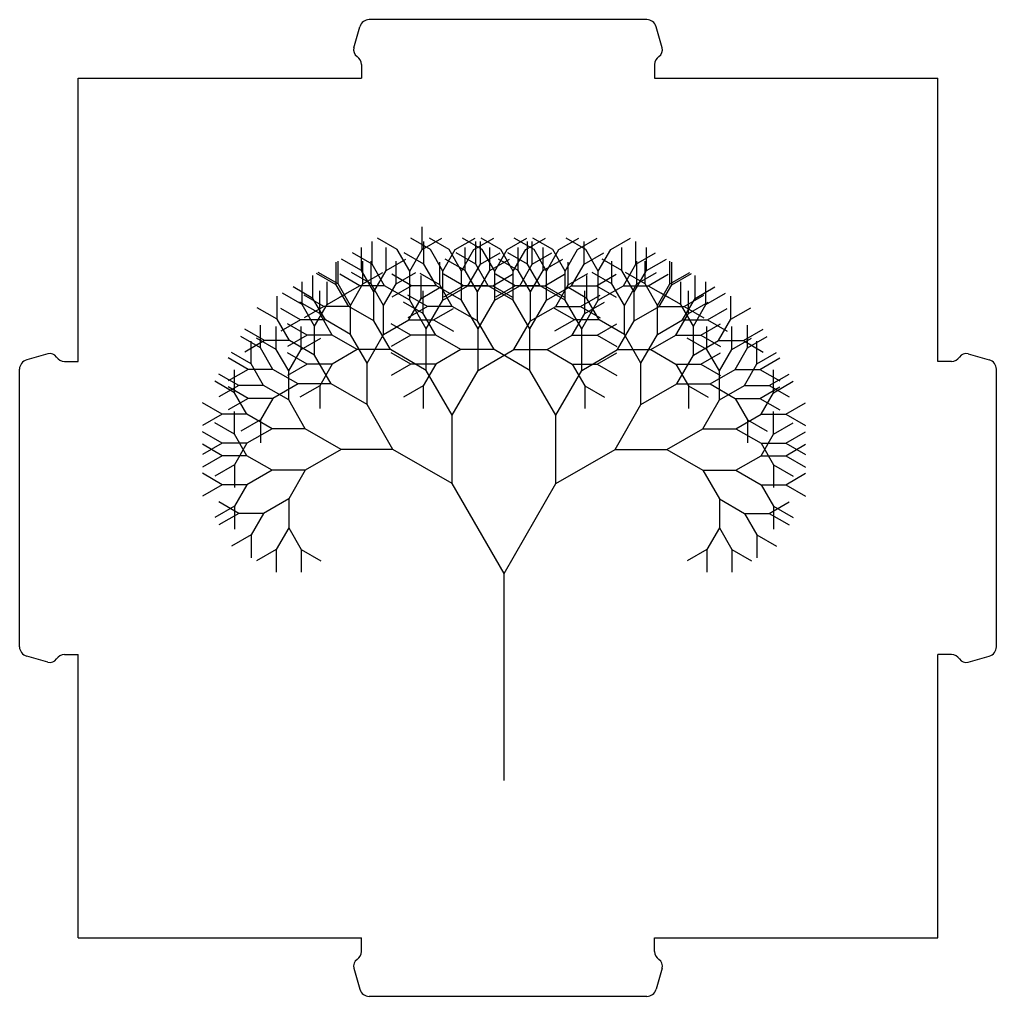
# Model space of a CAD drawing. Extents: x 8 to 213, y -217 to -66.
# Drawn here: x 8.03 to 57.74, y -217.26 to -167.54 of the extents above; entities that cross this region are included whole.
import ezdxf

# ---------------------------------------------------------------- set-up
doc = ezdxf.new("R2010")
doc.units = 0
doc.header["$MEASUREMENT"] = 0

msp = doc.modelspace()

# ---------------------------------------------------------------- linework, layer by layer
for p, q in [((25.045, -168.983), (25.346, -167.906)), ((39.945, -167.542), (25.825, -167.542)), ((40.725, -168.983), (40.423, -167.906)), ((25.428, -169.834), (25.428, -170.525)), ((40.342, -169.834), (40.342, -170.525)), ((11.011, -170.525), (25.428, -170.525)), ((11.011, -184.942), (11.011, -170.525)), ((40.342, -170.525), (54.758, -170.525)), ((54.758, -184.942), (54.758, -170.525)), ((28.516, -179.253, -0.553), (28.516, -178.093, -0.553)), ((25.972, -179.991, -0.553), (25.972, -178.831, -0.553)), ((27.251, -179.253, -0.553), (26.246, -178.673, -0.553)), ((28.938, -179.253, -0.553), (27.933, -178.673, -0.553)), ((28.516, -179.253, -0.553), (29.521, -178.673, -0.553)), ((28.608, -179.991, -0.553), (28.608, -178.831, -0.553)), ((29.887, -179.253, -0.553), (28.882, -178.673, -0.553)), ((30.203, -179.253, -0.553), (31.208, -178.673, -0.553)), ((31.574, -179.253, -0.553), (30.57, -178.673, -0.553)), ((31.153, -179.253, -0.553), (32.157, -178.673, -0.553)), ((31.245, -179.991, -0.553), (31.245, -178.831, -0.553)), ((31.482, -179.991, -0.553), (31.482, -178.831, -0.553)), ((32.524, -179.253, -0.553), (31.519, -178.673, -0.553)), ((32.84, -179.253, -0.553), (33.845, -178.673, -0.553)), ((34.211, -179.253, -0.553), (33.206, -178.673, -0.553)), ((33.789, -179.253, -0.553), (34.794, -178.673, -0.553)), ((33.881, -179.991, -0.553), (33.881, -178.831, -0.553)), ((34.118, -179.991, -0.553), (34.118, -178.831, -0.553)), ((35.16, -179.253, -0.553), (34.155, -178.673, -0.553)), ((35.476, -179.253, -0.553), (36.481, -178.673, -0.553)), ((36.847, -179.253, -0.553), (35.843, -178.673, -0.553)), ((36.425, -179.253, -0.553), (37.43, -178.673, -0.553)), ((36.755, -179.991, -0.553), (36.755, -178.831, -0.553)), ((38.113, -179.253, -0.553), (39.117, -178.673, -0.553)), ((39.391, -179.991, -0.553), (39.391, -178.831, -0.553)), ((25.972, -179.991, -0.553), (24.967, -179.411, -0.553)), ((25.424, -180.308, -0.553), (25.424, -179.148, -0.553)), ((26.69, -180.308, -0.553), (26.69, -179.148, -0.553)), ((27.883, -180.349, -0.553), (27.251, -179.253, -0.553)), ((28.608, -179.991, -0.553), (27.604, -179.411, -0.553)), ((27.883, -180.349, -0.553), (28.516, -179.253, -0.553)), ((29.571, -180.349, -0.553), (28.938, -179.253, -0.553)), ((29.571, -180.349, -0.553), (30.203, -179.253, -0.553)), ((30.52, -180.349, -0.553), (29.887, -179.253, -0.553)), ((31.245, -179.991, -0.553), (30.24, -179.411, -0.553)), ((30.52, -180.349, -0.553), (31.153, -179.253, -0.553)), ((30.697, -180.308, -0.553), (30.697, -179.148, -0.553)), ((31.482, -179.991, -0.553), (32.487, -179.411, -0.553)), ((32.207, -180.349, -0.553), (31.574, -179.253, -0.553)), ((31.962, -180.308, -0.553), (31.962, -179.148, -0.553)), ((32.207, -180.349, -0.553), (32.84, -179.253, -0.553)), ((33.156, -180.349, -0.553), (32.524, -179.253, -0.553)), ((33.881, -179.991, -0.553), (32.877, -179.411, -0.553)), ((33.156, -180.349, -0.553), (33.789, -179.253, -0.553)), ((33.401, -180.308, -0.553), (33.401, -179.148, -0.553)), ((34.118, -179.991, -0.553), (35.123, -179.411, -0.553)), ((34.844, -180.349, -0.553), (34.211, -179.253, -0.553)), ((34.666, -180.308, -0.553), (34.666, -179.148, -0.553)), ((34.844, -180.349, -0.553), (35.476, -179.253, -0.553)), ((35.793, -180.349, -0.553), (35.16, -179.253, -0.553)), ((35.793, -180.349, -0.553), (36.425, -179.253, -0.553)), ((36.755, -179.991, -0.553), (37.76, -179.411, -0.553)), ((37.48, -180.349, -0.553), (36.847, -179.253, -0.553)), ((37.48, -180.349, -0.553), (38.113, -179.253, -0.553)), ((38.674, -180.308, -0.553), (38.674, -179.148, -0.553)), ((39.391, -179.991, -0.553), (40.396, -179.411, -0.553)), ((39.939, -180.308, -0.553), (39.939, -179.148, -0.553)), ((24.145, -181.046, -0.553), (24.145, -179.886, -0.553)), ((24.237, -180.993, -0.553), (24.237, -179.833, -0.553)), ((25.424, -180.308, -0.553), (24.419, -179.728, -0.553)), ((25.502, -180.993, -0.553), (25.502, -179.833, -0.553)), ((25.924, -180.993, -0.553), (25.924, -179.833, -0.553)), ((26.69, -180.308, -0.553), (27.694, -179.728, -0.553)), ((27.19, -180.993, -0.553), (27.19, -179.833, -0.553)), ((29.418, -181.046, -0.553), (29.418, -179.886, -0.553)), ((30.697, -180.308, -0.553), (29.692, -179.728, -0.553)), ((31.962, -180.308, -0.553), (32.967, -179.728, -0.553)), ((33.401, -180.308, -0.553), (32.396, -179.728, -0.553)), ((34.666, -180.308, -0.553), (35.671, -179.728, -0.553)), ((35.945, -181.046, -0.553), (35.945, -179.886, -0.553)), ((38.674, -180.308, -0.553), (37.669, -179.728, -0.553)), ((38.174, -180.993, -0.553), (38.174, -179.833, -0.553)), ((39.439, -180.993, -0.553), (39.439, -179.833, -0.553)), ((39.861, -180.993, -0.553), (39.861, -179.833, -0.553)), ((39.939, -180.308, -0.553), (40.944, -179.728, -0.553)), ((41.127, -180.993, -0.553), (41.127, -179.833, -0.553)), ((41.218, -181.046, -0.553), (41.218, -179.886, -0.553)), ((24.237, -180.993, -0.553), (23.232, -180.413, -0.553)), ((25.924, -180.993, -0.553), (24.92, -180.413, -0.553)), ((26.057, -181.404, -0.553), (25.424, -180.308, -0.553)), ((25.502, -180.993, -0.553), (26.507, -180.413, -0.553)), ((26.605, -181.087, -0.553), (25.972, -179.991, -0.553)), ((26.057, -181.404, -0.553), (26.69, -180.308, -0.553)), ((27.19, -180.993, -0.553), (28.194, -180.413, -0.553)), ((27.883, -181.826, -0.553), (27.883, -180.349, -0.553)), ((29.241, -181.087, -0.553), (28.608, -179.991, -0.553)), ((29.571, -181.826, -0.553), (29.571, -180.349, -0.553)), ((30.52, -181.826, -0.553), (30.52, -180.349, -0.553)), ((31.33, -181.404, -0.553), (30.697, -180.308, -0.553)), ((30.849, -181.087, -0.553), (31.482, -179.991, -0.553)), ((31.878, -181.087, -0.553), (31.245, -179.991, -0.553)), ((31.33, -181.404, -0.553), (31.962, -180.308, -0.553)), ((32.207, -181.826, -0.553), (32.207, -180.349, -0.553)), ((33.156, -181.826, -0.553), (33.156, -180.349, -0.553)), ((34.034, -181.404, -0.553), (33.401, -180.308, -0.553)), ((33.486, -181.087, -0.553), (34.118, -179.991, -0.553)), ((34.514, -181.087, -0.553), (33.881, -179.991, -0.553)), ((34.034, -181.404, -0.553), (34.666, -180.308, -0.553)), ((34.844, -181.826, -0.553), (34.844, -180.349, -0.553)), ((35.793, -181.826, -0.553), (35.793, -180.349, -0.553)), ((36.122, -181.087, -0.553), (36.755, -179.991, -0.553)), ((38.174, -180.993, -0.553), (37.169, -180.413, -0.553)), ((37.48, -181.826, -0.553), (37.48, -180.349, -0.553)), ((39.307, -181.404, -0.553), (38.674, -180.308, -0.553)), ((38.759, -181.087, -0.553), (39.391, -179.991, -0.553)), ((39.861, -180.993, -0.553), (38.856, -180.413, -0.553)), ((39.307, -181.404, -0.553), (39.939, -180.308, -0.553)), ((39.439, -180.993, -0.553), (40.444, -180.413, -0.553)), ((41.127, -180.993, -0.553), (42.131, -180.413, -0.553)), ((22.41, -182.048, -0.553), (22.41, -180.888, -0.553)), ((22.958, -181.732, -0.553), (22.958, -180.571, -0.553)), ((24.145, -181.046, -0.553), (23.141, -180.466, -0.553)), ((23.676, -182.048, -0.553), (23.676, -180.888, -0.553)), ((25.339, -181.087, -0.553), (24.335, -180.507, -0.553)), ((27.976, -181.087, -0.553), (26.971, -180.507, -0.553)), ((29.418, -181.046, -0.553), (28.414, -180.466, -0.553)), ((28.468, -181.732, -0.553), (28.468, -180.571, -0.553)), ((30.612, -181.087, -0.553), (29.608, -180.507, -0.553)), ((32.115, -181.087, -0.553), (33.119, -180.507, -0.553)), ((33.249, -181.087, -0.553), (32.244, -180.507, -0.553)), ((34.751, -181.087, -0.553), (35.756, -180.507, -0.553)), ((35.945, -181.046, -0.553), (36.95, -180.466, -0.553)), ((36.895, -181.732, -0.553), (36.895, -180.571, -0.553)), ((37.388, -181.087, -0.553), (38.392, -180.507, -0.553)), ((40.024, -181.087, -0.553), (41.029, -180.507, -0.553)), ((41.218, -181.046, -0.553), (42.223, -180.466, -0.553)), ((41.688, -182.048, -0.553), (41.688, -180.888, -0.553)), ((42.405, -181.732, -0.553), (42.405, -180.571, -0.553)), ((42.953, -182.048, -0.553), (42.953, -180.888, -0.553)), ((22.958, -181.732, -0.553), (21.954, -181.152, -0.553)), ((23.302, -182.507, -0.553), (23.302, -181.347, -0.553)), ((24.778, -182.142, -0.553), (24.145, -181.046, -0.553)), ((24.87, -182.089, -0.553), (24.237, -180.993, -0.553)), ((25.339, -181.087, -0.553), (24.335, -181.667, -0.553)), ((24.87, -182.089, -0.553), (25.502, -180.993, -0.553)), ((26.605, -181.087, -0.553), (25.339, -181.087, -0.553)), ((26.557, -182.089, -0.553), (25.924, -180.993, -0.553)), ((26.057, -182.88, -0.553), (26.057, -181.404, -0.553)), ((26.557, -182.089, -0.553), (27.19, -180.993, -0.553)), ((27.883, -181.826, -0.553), (26.605, -181.087, -0.553)), ((27.976, -181.087, -0.553), (26.971, -181.667, -0.553)), ((29.241, -181.087, -0.553), (27.976, -181.087, -0.553)), ((28.468, -181.732, -0.553), (29.473, -181.152, -0.553)), ((28.575, -182.507, -0.553), (28.575, -181.347, -0.553)), ((30.52, -181.826, -0.553), (29.241, -181.087, -0.553)), ((30.051, -182.142, -0.553), (29.418, -181.046, -0.553)), ((29.571, -181.826, -0.553), (30.849, -181.087, -0.553)), ((30.612, -181.087, -0.553), (29.608, -181.667, -0.553)), ((31.878, -181.087, -0.553), (30.612, -181.087, -0.553)), ((30.849, -181.087, -0.553), (32.115, -181.087, -0.553)), ((31.33, -182.88, -0.553), (31.33, -181.404, -0.553)), ((33.156, -181.826, -0.553), (31.878, -181.087, -0.553)), ((32.115, -181.087, -0.553), (33.119, -181.667, -0.553)), ((32.207, -181.826, -0.553), (33.486, -181.087, -0.553)), ((33.249, -181.087, -0.553), (32.244, -181.667, -0.553)), ((34.514, -181.087, -0.553), (33.249, -181.087, -0.553)), ((33.486, -181.087, -0.553), (34.751, -181.087, -0.553)), ((34.034, -182.88, -0.553), (34.034, -181.404, -0.553)), ((35.793, -181.826, -0.553), (34.514, -181.087, -0.553)), ((34.751, -181.087, -0.553), (35.756, -181.667, -0.553)), ((34.844, -181.826, -0.553), (36.122, -181.087, -0.553)), ((35.312, -182.142, -0.553), (35.945, -181.046, -0.553)), ((36.895, -181.732, -0.553), (35.891, -181.152, -0.553)), ((36.122, -181.087, -0.553), (37.388, -181.087, -0.553)), ((36.789, -182.507, -0.553), (36.789, -181.347, -0.553)), ((37.388, -181.087, -0.553), (38.392, -181.667, -0.553)), ((37.48, -181.826, -0.553), (38.759, -181.087, -0.553)), ((38.807, -182.089, -0.553), (38.174, -180.993, -0.553)), ((38.759, -181.087, -0.553), (40.024, -181.087, -0.553)), ((38.807, -182.089, -0.553), (39.439, -180.993, -0.553)), ((39.307, -182.88, -0.553), (39.307, -181.404, -0.553)), ((40.494, -182.089, -0.553), (39.861, -180.993, -0.553)), ((40.024, -181.087, -0.553), (41.029, -181.667, -0.553)), ((40.494, -182.089, -0.553), (41.127, -180.993, -0.553)), ((40.585, -182.142, -0.553), (41.218, -181.046, -0.553)), ((42.062, -182.507, -0.553), (42.062, -181.347, -0.553)), ((42.405, -181.732, -0.553), (43.41, -181.152, -0.553)), ((21.132, -182.786, -0.553), (21.132, -181.626, -0.553)), ((22.41, -182.048, -0.553), (21.406, -181.468, -0.553)), ((23.302, -182.507, -0.553), (22.297, -181.927, -0.553)), ((23.513, -182.142, -0.553), (22.508, -181.562, -0.553)), ((23.591, -182.827, -0.553), (22.958, -181.732, -0.553)), ((23.676, -182.048, -0.553), (24.68, -181.468, -0.553)), ((28.575, -182.507, -0.553), (27.57, -181.927, -0.553)), ((28.786, -182.142, -0.553), (27.781, -181.562, -0.553)), ((27.835, -182.827, -0.553), (28.468, -181.732, -0.553)), ((28.727, -183.287, -0.553), (27.883, -181.826, -0.553)), ((28.727, -183.287, -0.553), (29.571, -181.826, -0.553)), ((31.363, -183.287, -0.553), (30.52, -181.826, -0.553)), ((31.363, -183.287, -0.553), (32.207, -181.826, -0.553)), ((34, -183.287, -0.553), (33.156, -181.826, -0.553)), ((34, -183.287, -0.553), (34.844, -181.826, -0.553)), ((36.636, -183.287, -0.553), (35.793, -181.826, -0.553)), ((36.578, -182.142, -0.553), (37.582, -181.562, -0.553)), ((36.636, -183.287, -0.553), (37.48, -181.826, -0.553)), ((36.789, -182.507, -0.553), (37.793, -181.927, -0.553)), ((37.528, -182.827, -0.553), (36.895, -181.732, -0.553)), ((41.688, -182.048, -0.553), (40.683, -181.468, -0.553)), ((41.772, -182.827, -0.553), (42.405, -181.732, -0.553)), ((41.851, -182.142, -0.553), (42.855, -181.562, -0.553)), ((42.062, -182.507, -0.553), (43.066, -181.927, -0.553)), ((42.953, -182.048, -0.553), (43.958, -181.468, -0.553)), ((44.232, -182.786, -0.553), (44.232, -181.626, -0.553)), ((21.132, -182.786, -0.553), (20.127, -182.206, -0.553)), ((22.325, -182.827, -0.553), (21.321, -182.247, -0.553)), ((23.043, -183.144, -0.553), (22.41, -182.048, -0.553)), ((23.513, -182.142, -0.553), (22.508, -182.722, -0.553)), ((23.043, -183.144, -0.553), (23.676, -182.048, -0.553)), ((24.778, -182.142, -0.553), (23.513, -182.142, -0.553)), ((26.057, -182.88, -0.553), (24.778, -182.142, -0.553)), ((24.87, -183.566, -0.553), (24.87, -182.089, -0.553)), ((26.557, -183.566, -0.553), (26.557, -182.089, -0.553)), ((28.786, -182.142, -0.553), (27.781, -182.722, -0.553)), ((30.051, -182.142, -0.553), (28.786, -182.142, -0.553)), ((29.101, -182.827, -0.553), (30.106, -182.247, -0.553)), ((31.33, -182.88, -0.553), (30.051, -182.142, -0.553)), ((34.034, -182.88, -0.553), (35.312, -182.142, -0.553)), ((36.262, -182.827, -0.553), (35.258, -182.247, -0.553)), ((35.312, -182.142, -0.553), (36.578, -182.142, -0.553)), ((36.578, -182.142, -0.553), (37.582, -182.722, -0.553)), ((38.807, -183.566, -0.553), (38.807, -182.089, -0.553)), ((39.307, -182.88, -0.553), (40.585, -182.142, -0.553)), ((40.494, -183.566, -0.553), (40.494, -182.089, -0.553)), ((40.585, -182.142, -0.553), (41.851, -182.142, -0.553)), ((42.32, -183.144, -0.553), (41.688, -182.048, -0.553)), ((41.851, -182.142, -0.553), (42.855, -182.722, -0.553)), ((42.32, -183.144, -0.553), (42.953, -182.048, -0.553)), ((43.038, -182.827, -0.553), (44.043, -182.247, -0.553)), ((44.232, -182.786, -0.553), (45.236, -182.206, -0.553)), ((21.764, -183.882, -0.553), (21.132, -182.786, -0.553)), ((22.325, -182.827, -0.553), (21.321, -183.407, -0.553)), ((23.591, -182.827, -0.553), (22.325, -182.827, -0.553)), ((23.935, -183.603, -0.553), (23.302, -182.507, -0.553)), ((24.87, -183.566, -0.553), (23.591, -182.827, -0.553)), ((26.9, -184.341, -0.553), (26.057, -182.88, -0.553)), ((26.557, -183.566, -0.553), (27.835, -182.827, -0.553)), ((27.835, -182.827, -0.553), (29.101, -182.827, -0.553)), ((29.207, -183.603, -0.553), (28.575, -182.507, -0.553)), ((29.101, -182.827, -0.553), (30.106, -183.407, -0.553)), ((32.173, -184.341, -0.553), (31.33, -182.88, -0.553)), ((33.19, -184.341, -0.553), (34.034, -182.88, -0.553)), ((36.262, -182.827, -0.553), (35.258, -183.407, -0.553)), ((36.156, -183.603, -0.553), (36.789, -182.507, -0.553)), ((37.528, -182.827, -0.553), (36.262, -182.827, -0.553)), ((38.807, -183.566, -0.553), (37.528, -182.827, -0.553)), ((38.463, -184.341, -0.553), (39.307, -182.88, -0.553)), ((40.494, -183.566, -0.553), (41.772, -182.827, -0.553)), ((41.429, -183.603, -0.553), (42.062, -182.507, -0.553)), ((41.772, -182.827, -0.553), (43.038, -182.827, -0.553)), ((43.038, -182.827, -0.553), (44.043, -183.407, -0.553)), ((43.599, -183.882, -0.553), (44.232, -182.786, -0.553)), ((20.499, -183.882, -0.553), (19.494, -183.302, -0.553)), ((20.288, -184.247, -0.553), (20.288, -183.087, -0.553)), ((21.092, -184.331, -0.553), (21.092, -183.171, -0.553)), ((22.669, -183.603, -0.553), (21.664, -183.023, -0.553)), ((22.358, -184.331, -0.553), (22.358, -183.171, -0.553)), ((23.043, -184.62, -0.553), (23.043, -183.144, -0.553)), ((27.942, -183.603, -0.553), (26.937, -183.023, -0.553)), ((28.727, -185.396, -0.553), (28.727, -183.287, -0.553)), ((31.363, -185.396, -0.553), (31.363, -183.287, -0.553)), ((34, -185.396, -0.553), (34, -183.287, -0.553)), ((36.636, -185.396, -0.553), (36.636, -183.287, -0.553)), ((37.421, -183.603, -0.553), (38.426, -183.023, -0.553)), ((42.32, -184.62, -0.553), (42.32, -183.144, -0.553)), ((42.694, -183.603, -0.553), (43.699, -183.023, -0.553)), ((43.006, -184.331, -0.553), (43.006, -183.171, -0.553)), ((44.271, -184.331, -0.553), (44.271, -183.171, -0.553)), ((44.865, -183.882, -0.553), (45.869, -183.302, -0.553)), ((45.075, -184.247, -0.553), (45.075, -183.087, -0.553)), ((20.288, -184.247, -0.553), (19.283, -183.667, -0.553)), ((20.499, -183.882, -0.553), (19.494, -184.462, -0.553)), ((19.813, -185.069, -0.553), (19.813, -183.909, -0.553)), ((21.092, -184.331, -0.553), (20.087, -183.751, -0.553)), ((21.764, -183.882, -0.553), (20.499, -183.882, -0.553)), ((22.669, -183.603, -0.553), (21.664, -184.183, -0.553)), ((23.043, -184.62, -0.553), (21.764, -183.882, -0.553)), ((22.358, -184.331, -0.553), (23.362, -183.751, -0.553)), ((23.935, -183.603, -0.553), (22.669, -183.603, -0.553)), ((25.213, -184.341, -0.553), (23.935, -183.603, -0.553)), ((25.713, -185.027, -0.553), (24.87, -183.566, -0.553)), ((25.713, -185.027, -0.553), (26.557, -183.566, -0.553)), ((27.942, -183.603, -0.553), (26.937, -184.183, -0.553)), ((29.207, -183.603, -0.553), (27.942, -183.603, -0.553)), ((30.486, -184.341, -0.553), (29.207, -183.603, -0.553)), ((34.877, -184.341, -0.553), (36.156, -183.603, -0.553)), ((36.156, -183.603, -0.553), (37.421, -183.603, -0.553)), ((37.421, -183.603, -0.553), (38.426, -184.183, -0.553)), ((39.65, -185.027, -0.553), (38.807, -183.566, -0.553)), ((39.65, -185.027, -0.553), (40.494, -183.566, -0.553)), ((40.15, -184.341, -0.553), (41.429, -183.603, -0.553)), ((41.429, -183.603, -0.553), (42.694, -183.603, -0.553)), ((43.006, -184.331, -0.553), (42.001, -183.751, -0.553)), ((42.32, -184.62, -0.553), (43.599, -183.882, -0.553)), ((42.694, -183.603, -0.553), (43.699, -184.183, -0.553)), ((43.599, -183.882, -0.553), (44.865, -183.882, -0.553)), ((44.271, -184.331, -0.553), (45.276, -183.751, -0.553)), ((44.865, -183.882, -0.553), (45.869, -184.462, -0.553)), ((45.075, -184.247, -0.553), (46.08, -183.667, -0.553)), ((45.55, -185.069, -0.553), (45.55, -183.909, -0.553)), ((20.921, -185.343, -0.553), (20.288, -184.247, -0.553)), ((21.725, -185.427, -0.553), (21.092, -184.331, -0.553)), ((21.725, -185.427, -0.553), (22.358, -184.331, -0.553)), ((25.213, -184.341, -0.553), (23.935, -185.08, -0.553)), ((26.9, -184.341, -0.553), (25.213, -184.341, -0.553)), ((28.727, -185.396, -0.553), (26.9, -184.341, -0.553)), ((30.486, -184.341, -0.553), (29.207, -185.08, -0.553)), ((32.173, -184.341, -0.553), (30.486, -184.341, -0.553)), ((31.363, -185.396, -0.553), (33.19, -184.341, -0.553)), ((34, -185.396, -0.553), (32.173, -184.341, -0.553)), ((33.19, -184.341, -0.553), (34.877, -184.341, -0.553)), ((34.877, -184.341, -0.553), (36.156, -185.08, -0.553)), ((36.636, -185.396, -0.553), (38.463, -184.341, -0.553)), ((38.463, -184.341, -0.553), (40.15, -184.341, -0.553)), ((40.15, -184.341, -0.553), (41.429, -185.08, -0.553)), ((43.639, -185.427, -0.553), (43.006, -184.331, -0.553)), ((43.639, -185.427, -0.553), (44.271, -184.331, -0.553)), ((44.443, -185.343, -0.553), (45.075, -184.247, -0.553)), ((9.469, -184.559), (8.392, -184.86)), ((19.655, -185.343, -0.553), (18.651, -184.763, -0.553)), ((19.813, -185.069, -0.553), (18.809, -184.489, -0.553)), ((22.669, -185.08, -0.553), (21.664, -184.5, -0.553)), ((23.887, -186.082, -0.553), (23.043, -184.62, -0.553)), ((27.942, -185.08, -0.553), (26.937, -184.5, -0.553)), ((37.421, -185.08, -0.553), (38.426, -184.5, -0.553)), ((41.477, -186.082, -0.553), (42.32, -184.62, -0.553)), ((42.694, -185.08, -0.553), (43.699, -184.5, -0.553)), ((45.55, -185.069, -0.553), (46.555, -184.489, -0.553)), ((45.708, -185.343, -0.553), (46.713, -184.763, -0.553)), ((56.3, -184.559), (57.378, -184.86)), ((8.028, -199.459), (8.028, -185.339)), ((10.32, -184.942), (11.011, -184.942)), ((19.655, -185.343, -0.553), (18.651, -185.923, -0.553)), ((18.97, -186.531, -0.553), (18.97, -185.371, -0.553)), ((20.921, -185.343, -0.553), (19.655, -185.343, -0.553)), ((20.446, -186.165, -0.553), (19.813, -185.069, -0.553)), ((22.199, -186.082, -0.553), (20.921, -185.343, -0.553)), ((22.669, -185.08, -0.553), (21.664, -185.66, -0.553)), ((21.725, -186.903, -0.553), (21.725, -185.427, -0.553)), ((23.935, -185.08, -0.553), (22.669, -185.08, -0.553)), ((23.935, -185.08, -0.553), (23.302, -186.176, -0.553)), ((25.713, -187.136, -0.553), (25.713, -185.027, -0.553)), ((27.942, -185.08, -0.553), (26.937, -185.66, -0.553)), ((29.207, -185.08, -0.553), (27.942, -185.08, -0.553)), ((29.207, -185.08, -0.553), (28.575, -186.176, -0.553)), ((30.045, -187.679, -0.553), (28.727, -185.396, -0.553)), ((30.045, -187.679, -0.553), (31.363, -185.396, -0.553)), ((35.318, -187.679, -0.553), (34, -185.396, -0.553)), ((35.318, -187.679, -0.553), (36.636, -185.396, -0.553)), ((36.156, -185.08, -0.553), (37.421, -185.08, -0.553)), ((36.156, -185.08, -0.553), (36.789, -186.176, -0.553)), ((37.421, -185.08, -0.553), (38.426, -185.66, -0.553)), ((39.65, -187.136, -0.553), (39.65, -185.027, -0.553)), ((41.429, -185.08, -0.553), (42.694, -185.08, -0.553)), ((41.429, -185.08, -0.553), (42.062, -186.176, -0.553)), ((42.694, -185.08, -0.553), (43.699, -185.66, -0.553)), ((43.164, -186.082, -0.553), (44.443, -185.343, -0.553)), ((43.639, -186.903, -0.553), (43.639, -185.427, -0.553)), ((44.443, -185.343, -0.553), (45.708, -185.343, -0.553)), ((44.917, -186.165, -0.553), (45.55, -185.069, -0.553)), ((45.708, -185.343, -0.553), (46.713, -185.923, -0.553)), ((46.394, -186.531, -0.553), (46.394, -185.371, -0.553)), ((55.449, -184.942), (54.758, -184.942)), ((57.741, -199.459), (57.741, -185.339)), ((19.181, -186.165, -0.553), (18.176, -185.585, -0.553)), ((46.183, -186.165, -0.553), (47.187, -185.585, -0.553)), ((18.97, -186.531, -0.553), (17.965, -185.951, -0.553)), ((19.181, -186.165, -0.553), (18.176, -186.745, -0.553)), ((19.655, -186.82, -0.553), (18.651, -186.24, -0.553)), ((20.446, -186.165, -0.553), (19.181, -186.165, -0.553)), ((21.725, -186.903, -0.553), (20.446, -186.165, -0.553)), ((22.199, -186.082, -0.553), (20.921, -186.82, -0.553)), ((23.887, -186.082, -0.553), (22.199, -186.082, -0.553)), ((23.302, -186.176, -0.553), (22.297, -186.756, -0.553)), ((23.302, -186.176, -0.553), (23.302, -187.336, -0.553)), ((25.713, -187.136, -0.553), (23.887, -186.082, -0.553)), ((28.575, -186.176, -0.553), (27.57, -186.756, -0.553)), ((28.575, -186.176, -0.553), (28.575, -187.336, -0.553)), ((36.789, -186.176, -0.553), (37.793, -186.756, -0.553)), ((36.789, -186.176, -0.553), (36.789, -187.336, -0.553)), ((39.65, -187.136, -0.553), (41.477, -186.082, -0.553)), ((41.477, -186.082, -0.553), (43.164, -186.082, -0.553)), ((42.062, -186.176, -0.553), (43.066, -186.756, -0.553)), ((42.062, -186.176, -0.553), (42.062, -187.336, -0.553)), ((43.164, -186.082, -0.553), (44.443, -186.82, -0.553)), ((43.639, -186.903, -0.553), (44.917, -186.165, -0.553)), ((44.917, -186.165, -0.553), (46.183, -186.165, -0.553)), ((45.708, -186.82, -0.553), (46.713, -186.24, -0.553)), ((46.183, -186.165, -0.553), (47.187, -186.745, -0.553)), ((46.394, -186.531, -0.553), (47.398, -185.951, -0.553)), ((19.655, -186.82, -0.553), (18.651, -187.4, -0.553)), ((19.603, -187.627, -0.553), (18.97, -186.531, -0.553)), ((20.921, -186.82, -0.553), (19.655, -186.82, -0.553)), ((20.921, -186.82, -0.553), (20.288, -187.916, -0.553)), ((22.568, -188.365, -0.553), (21.725, -186.903, -0.553)), ((42.795, -188.365, -0.553), (43.639, -186.903, -0.553)), ((44.443, -186.82, -0.553), (45.708, -186.82, -0.553)), ((44.443, -186.82, -0.553), (45.075, -187.916, -0.553)), ((45.708, -186.82, -0.553), (46.713, -187.4, -0.553)), ((45.761, -187.627, -0.553), (46.394, -186.531, -0.553)), ((18.337, -187.627, -0.553), (17.332, -187.047, -0.553)), ((27.031, -189.419, -0.553), (25.713, -187.136, -0.553)), ((38.332, -189.419, -0.553), (39.65, -187.136, -0.553)), ((47.026, -187.627, -0.553), (48.031, -187.047, -0.553)), ((18.337, -187.627, -0.553), (17.332, -188.207, -0.553)), ((19.603, -187.627, -0.553), (18.337, -187.627, -0.553)), ((18.97, -188.64, -0.553), (18.97, -187.48, -0.553)), ((20.881, -188.365, -0.553), (19.603, -187.627, -0.553)), ((30.045, -191.159, -0.553), (30.045, -187.679, -0.553)), ((35.318, -191.159, -0.553), (35.318, -187.679, -0.553)), ((44.482, -188.365, -0.553), (45.761, -187.627, -0.553)), ((45.761, -187.627, -0.553), (47.026, -187.627, -0.553)), ((46.394, -188.64, -0.553), (46.394, -187.48, -0.553)), ((47.026, -187.627, -0.553), (48.031, -188.207, -0.553)), ((18.97, -188.64, -0.553), (17.965, -188.06, -0.553)), ((20.288, -187.916, -0.553), (19.283, -188.496, -0.553)), ((20.881, -188.365, -0.553), (19.603, -189.103, -0.553)), ((20.288, -187.916, -0.553), (20.288, -189.076, -0.553)), ((22.568, -188.365, -0.553), (20.881, -188.365, -0.553)), ((24.395, -189.419, -0.553), (22.568, -188.365, -0.553)), ((40.968, -189.419, -0.553), (42.795, -188.365, -0.553)), ((42.795, -188.365, -0.553), (44.482, -188.365, -0.553)), ((44.482, -188.365, -0.553), (45.761, -189.103, -0.553)), ((45.075, -187.916, -0.553), (46.08, -188.496, -0.553)), ((45.075, -187.916, -0.553), (45.075, -189.076, -0.553)), ((46.394, -188.64, -0.553), (47.398, -188.06, -0.553)), ((18.337, -189.103, -0.553), (17.332, -188.523, -0.553)), ((19.603, -189.736, -0.553), (18.97, -188.64, -0.553)), ((45.761, -189.736, -0.553), (46.394, -188.64, -0.553)), ((47.026, -189.103, -0.553), (48.031, -188.523, -0.553)), ((18.337, -189.103, -0.553), (17.332, -189.683, -0.553)), ((18.337, -189.736, -0.553), (17.332, -189.156, -0.553)), ((19.603, -189.103, -0.553), (18.337, -189.103, -0.553)), ((19.603, -189.103, -0.553), (18.97, -190.199, -0.553)), ((45.761, -189.103, -0.553), (47.026, -189.103, -0.553)), ((45.761, -189.103, -0.553), (46.394, -190.199, -0.553)), ((47.026, -189.103, -0.553), (48.031, -189.683, -0.553)), ((47.026, -189.736, -0.553), (48.031, -189.156, -0.553)), ((18.337, -189.736, -0.553), (17.332, -190.316, -0.553)), ((19.603, -189.736, -0.553), (18.337, -189.736, -0.553)), ((20.881, -190.474, -0.553), (19.603, -189.736, -0.553)), ((24.395, -189.419, -0.553), (22.568, -190.474, -0.553)), ((27.031, -189.419, -0.553), (24.395, -189.419, -0.553)), ((30.045, -191.159, -0.553), (27.031, -189.419, -0.553)), ((35.318, -191.159, -0.553), (38.332, -189.419, -0.553)), ((38.332, -189.419, -0.553), (40.968, -189.419, -0.553)), ((40.968, -189.419, -0.553), (42.795, -190.474, -0.553)), ((44.482, -190.474, -0.553), (45.761, -189.736, -0.553)), ((45.761, -189.736, -0.553), (47.026, -189.736, -0.553)), ((47.026, -189.736, -0.553), (48.031, -190.316, -0.553)), ((18.97, -190.199, -0.553), (17.965, -190.779, -0.553)), ((18.97, -190.199, -0.553), (18.97, -191.359, -0.553)), ((46.394, -190.199, -0.553), (47.398, -190.779, -0.553)), ((46.394, -190.199, -0.553), (46.394, -191.359, -0.553)), ((18.337, -191.212, -0.553), (17.332, -190.632, -0.553)), ((20.881, -190.474, -0.553), (19.603, -191.212, -0.553)), ((22.568, -190.474, -0.553), (20.881, -190.474, -0.553)), ((22.568, -190.474, -0.553), (21.725, -191.935, -0.553)), ((42.795, -190.474, -0.553), (44.482, -190.474, -0.553)), ((42.795, -190.474, -0.553), (43.639, -191.935, -0.553)), ((44.482, -190.474, -0.553), (45.761, -191.212, -0.553)), ((47.026, -191.212, -0.553), (48.031, -190.632, -0.553)), ((18.337, -191.212, -0.553), (17.332, -191.792, -0.553)), ((19.603, -191.212, -0.553), (18.337, -191.212, -0.553)), ((19.603, -191.212, -0.553), (18.97, -192.308, -0.553)), ((32.682, -195.726, -0.553), (30.045, -191.159, -0.553)), ((32.682, -195.726, -0.553), (35.318, -191.159, -0.553)), ((45.761, -191.212, -0.553), (47.026, -191.212, -0.553)), ((45.761, -191.212, -0.553), (46.394, -192.308, -0.553)), ((47.026, -191.212, -0.553), (48.031, -191.792, -0.553)), ((18.97, -192.308, -0.553), (17.965, -192.888, -0.553)), ((19.181, -192.673, -0.553), (18.176, -192.093, -0.553)), ((18.97, -192.308, -0.553), (18.97, -193.468, -0.553)), ((21.725, -191.935, -0.553), (20.446, -192.673, -0.553)), ((21.725, -191.935, -0.553), (21.725, -193.412, -0.553)), ((43.639, -191.935, -0.553), (44.917, -192.673, -0.553)), ((43.639, -191.935, -0.553), (43.639, -193.412, -0.553)), ((46.183, -192.673, -0.553), (47.187, -192.093, -0.553)), ((46.394, -192.308, -0.553), (47.398, -192.888, -0.553)), ((46.394, -192.308, -0.553), (46.394, -193.468, -0.553)), ((19.181, -192.673, -0.553), (18.176, -193.253, -0.553)), ((20.446, -192.673, -0.553), (19.181, -192.673, -0.553)), ((20.446, -192.673, -0.553), (19.813, -193.769, -0.553)), ((44.917, -192.673, -0.553), (46.183, -192.673, -0.553)), ((44.917, -192.673, -0.553), (45.55, -193.769, -0.553)), ((46.183, -192.673, -0.553), (47.187, -193.253, -0.553)), ((19.813, -193.769, -0.553), (18.809, -194.349, -0.553)), ((19.813, -193.769, -0.553), (19.813, -194.929, -0.553)), ((21.725, -193.412, -0.553), (21.092, -194.507, -0.553)), ((21.725, -193.412, -0.553), (22.358, -194.507, -0.553)), ((43.639, -193.412, -0.553), (43.006, -194.507, -0.553)), ((43.639, -193.412, -0.553), (44.271, -194.507, -0.553)), ((45.55, -193.769, -0.553), (46.555, -194.349, -0.553)), ((45.55, -193.769, -0.553), (45.55, -194.929, -0.553)), ((21.092, -194.507, -0.553), (20.087, -195.087, -0.553)), ((21.092, -194.507, -0.553), (21.092, -195.668, -0.553)), ((22.358, -194.507, -0.553), (23.362, -195.087, -0.553)), ((22.358, -194.507, -0.553), (22.358, -195.668, -0.553)), ((43.006, -194.507, -0.553), (42.001, -195.087, -0.553)), ((43.006, -194.507, -0.553), (43.006, -195.668, -0.553)), ((44.271, -194.507, -0.553), (45.276, -195.087, -0.553)), ((44.271, -194.507, -0.553), (44.271, -195.668, -0.553)), ((32.682, -206.272, -0.553), (32.682, -195.726, -0.553)), ((9.469, -200.239), (8.392, -199.938)), ((10.32, -199.856), (11.011, -199.856)), ((11.011, -214.273), (11.011, -199.856)), ((54.758, -214.273), (54.758, -199.856)), ((55.449, -199.856), (54.758, -199.856)), ((56.3, -200.239), (57.378, -199.938)), ((11.011, -214.273), (25.428, -214.273)), ((25.428, -214.963), (25.428, -214.273)), ((40.342, -214.273), (54.758, -214.273)), ((40.342, -214.963), (40.342, -214.273)), ((25.045, -215.815), (25.346, -216.892)), ((40.725, -215.815), (40.423, -216.892)), ((39.945, -217.255), (25.825, -217.255))]:
    msp.add_line(p, q)
for centre, radius, start, end in [((25.825, -168.04), 0.497, 90, 164.3811), ((39.945, -168.04), 0.497, 15.6189, 90), ((25.428, -169.09), 0.398, 164.3811, 236.251), ((40.342, -169.09), 0.398, 303.749, 15.6189), ((24.931, -169.834), 0.497, 0, 56.251), ((40.839, -169.834), 0.497, 123.749, 180), ((8.525, -185.339), 0.497, 105.6189, 180), ((9.576, -184.942), 0.398, 33.749, 105.6189), ((10.32, -184.445), 0.497, 213.749, 270), ((55.449, -184.445), 0.497, 270, 326.251), ((56.193, -184.942), 0.398, 74.3811, 146.251), ((57.244, -185.339), 0.497, 0, 74.3811), ((8.525, -199.459), 0.497, 180, 254.3811), ((57.244, -199.459), 0.497, 285.6189, 360), ((9.576, -199.856), 0.398, 254.3811, 326.251), ((10.32, -200.353), 0.497, 90, 146.251), ((55.449, -200.353), 0.497, 33.749, 90), ((56.193, -199.856), 0.398, 213.749, 285.6189), ((24.931, -214.963), 0.497, 303.749, 0), ((40.839, -214.963), 0.497, 180, 236.251), ((25.428, -215.707), 0.398, 123.749, 195.6189), ((40.342, -215.707), 0.398, 344.3811, 56.251), ((25.825, -216.758), 0.497, 195.6189, 270), ((39.945, -216.758), 0.497, 270, 344.3811)]:
    msp.add_arc(centre, radius, start, end)

doc.saveas('drawing.dxf')
